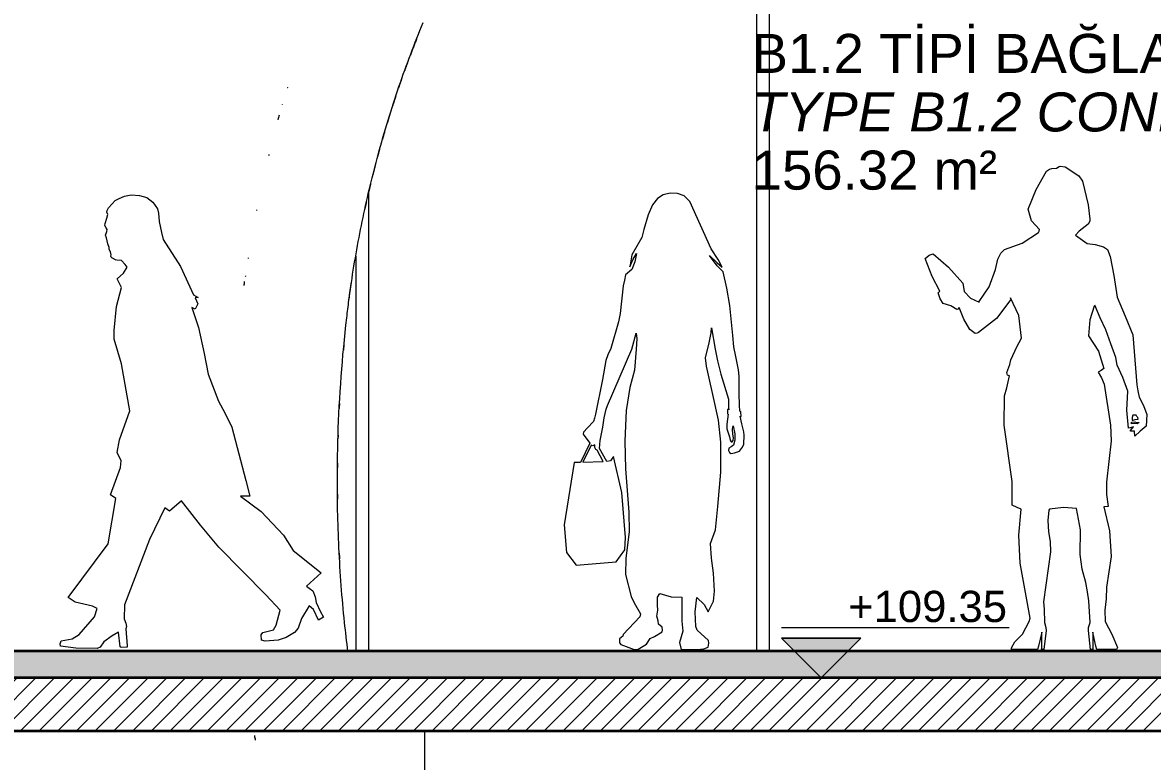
# Model space of a CAD drawing. Header units: centimetres. Extents: x -15511 to 6948, y 9649 to 14173.
# Drawn here: x 1644 to 2070.9, y 10903.4 to 11182.6 of the extents above; entities that cross this region are included whole.
import ezdxf

# ---------------------------------------------------------------- set-up
doc = ezdxf.new("R2010")
doc.units = ezdxf.units.CM
doc.header["$LTSCALE"] = 200
doc.linetypes.add('Dot 1mm', pattern=[0.1, 0, -0.1])
doc.linetypes.add('Overhead', pattern=[0.396875, 0.238125, -0.15875])
for name, color, linetype, lineweight in [('A-AREA-IDEN', 2, 'Continuous', 9), ('A-DETL', 90, 'Continuous', 9), ('A-FLOR', 192, 'Continuous', 9), ('A-FLOR-LEVL', 51, 'Continuous', 9), ('A-FLOR-PATT', 8, 'Continuous', 35), ('A-GENM', 13, 'Continuous', 9), ('A-GLAZ-CWMG', 51, 'Continuous', 9), ('G-ANNO-DIMS', 111, 'Continuous', 9)]:
    doc.layers.add(name, color=color, linetype=linetype, lineweight=lineweight)
doc.styles.add('Arial_2', font='arial.ttf', dxfattribs={"height": 14.752994})
doc.styles.add('Arial_4', font='arial.ttf', dxfattribs={"height": 11.802395})
doc.styles.add('Arial_I', font='ariali.ttf', dxfattribs={"height": 14.752994})
pattern_1 = [(45, (-4285.505, 12015), (-3.535534, 3.535534), [])]

# ---------------------------------------------------------------- blocks, each defined once
blk = doc.blocks.new('p1 tüneli2 - p1 tüneli-1427850-A')
at = {"layer": 'A-FLOR', "linetype": 'Overhead'}
for points in [[(1792.8, 11176.33), (1792.01, 11174.35), (1791.25, 11172.35), (1790.49, 11170.35)], [(1789.53, 11167.78), (1789.08, 11166.56), (1788.63, 11165.34), (1788.19, 11164.12)], [(1787.2, 11161.29), (1786.79, 11160.14), (1786.39, 11158.99), (1786, 11157.83)], [(1784.98, 11154.79), (1784.6, 11153.64), (1784.23, 11152.49), (1783.86, 11151.34)], [(1782.86, 11148.24), (1782.5, 11147.09), (1782.15, 11145.94), (1781.8, 11144.79)], [(1780.78, 11141.39), (1780.48, 11140.4), (1780.2, 11139.41), (1779.92, 11138.42)], [(1778.92, 11134.91), (1778.65, 11133.92), (1778.38, 11132.93), (1778.11, 11131.94)], [(1777.16, 11128.35), (1776.9, 11127.36), (1776.65, 11126.38), (1776.4, 11125.39)], [(1775.48, 11121.68), (1775.25, 11120.72), (1775.02, 11119.75), (1774.79, 11118.77)], [(1773.9, 11114.91), (1773.69, 11113.97), (1773.48, 11113.04), (1773.27, 11112.11)], [(1767.33, 11078.04), (1767.63, 11080.27), (1767.95, 11082.49), (1768.28, 11084.7)], [(1765.41, 11061.08), (1765.33, 11060.34), (1765.26, 11059.6), (1765.2, 11058.86)], [(1763.71, 11038.72), (1763.67, 11038.06), (1763.63, 11037.39), (1763.6, 11036.73)], [(1763.18, 11026.72), (1763.17, 11026.23), (1763.15, 11025.74), (1763.13, 11025.25)], [(1762.94, 11016.1), (1762.94, 11015.55), (1762.93, 11015.01), (1762.93, 11014.46)], [(1762.93, 11004.41), (1762.94, 11003.79), (1762.94, 11003.18), (1762.96, 11002.56)], [(1763.61, 10982.12), (1763.65, 10981.4), (1763.69, 10980.69), (1763.73, 10979.98)]]:
    blk.add_open_spline(points, degree=3, dxfattribs=at)
blk = doc.blocks.new('Generic Models 6 - Generic Models 8-1518993-A')
at = {"layer": 'A-GENM'}
h = blk.add_hatch(dxfattribs=at)
h.set_pattern_fill('FP_1', color=256, style=0, pattern_type=2)
h.set_pattern_definition(pattern_1)
h.paths.add_polyline_path([(2088.02, 10663.28), (2112.22, 10663.85), (2136.37, 10665.58), (2160.41, 10668.45), (2184.29, 10672.46), (2207.95, 10677.6), (2231.34, 10683.85), (2254.4, 10691.22), (2271.82, 10697.87), (2289.51, 10706.04), (2305.2, 10714.49), (2321.01, 10724.37), (2336.15, 10735.26), (2350.56, 10747.1), (2364.18, 10759.84), (2376.94, 10773.43), (2388.81, 10787.82), (2399.72, 10802.95), (2409.63, 10818.75), (2418.5, 10835.15), (2426.29, 10852.09), (2432.98, 10869.5), (2438.53, 10887.3), (2442.92, 10905.43), (2446.7, 10925.8), (2449.58, 10946.33), (2451.54, 10966.96), (2452.81, 10990.24), (2453.12, 11013.55), (2452.48, 11036.86), (2450.89, 11060.12), (2448.35, 11083.29), (2444.61, 11106.88), (2439.63, 11130.24), (2433.44, 11153.31), (2426.06, 11176.02), (2417.49, 11198.32), (2408.96, 11217.31), (2399.33, 11235.76), (2388.64, 11253.63), (2376.93, 11270.84), (2364.23, 11287.34), (2350.59, 11303.06), (2336.06, 11317.97), (2319.71, 11332.8), (2304.52, 11345.12), (2287.61, 11357.26), (2270.03, 11368.4), (2251.82, 11378.5), (2233.06, 11387.52), (2213.8, 11395.42), (2194.11, 11402.19), (2174.06, 11407.8), (2153.72, 11412.23), (2133.16, 11415.47), (2112.44, 11417.5), (2091.64, 11418.32), (2070.83, 11417.92), (2050.07, 11416.31), (2029.45, 11413.49), (2009.02, 11409.48), (1988.86, 11404.28), (1969.04, 11397.91), (1949.63, 11390.4), (1930.68, 11381.76), (1912.28, 11372.04), (1894.47, 11361.26), (1877.32, 11349.46), (1860.89, 11336.68), (1845.23, 11322.96), (1909.1, 11322.96), (1925.46, 11333.43), (1942.43, 11342.89), (1959.95, 11351.29), (1977.95, 11358.59), (1996.37, 11364.78), (2015.12, 11369.83), (2034.16, 11373.72), (2053.39, 11376.44), (2072.76, 11377.97), (2092.18, 11378.31), (2111.59, 11377.46), (2130.91, 11375.42), (2150.07, 11372.2), (2168.99, 11367.81), (2187.61, 11362.27), (2205.86, 11355.6), (2223.66, 11347.82), (2240.95, 11338.96), (2257.67, 11329.06), (2273.74, 11318.16), (2289.12, 11306.29), (2303.74, 11293.5), (2317.55, 11279.84), (2330.5, 11265.35), (2342.54, 11250.1), (2353.61, 11234.14), (2363.69, 11217.53), (2372.73, 11200.34), (2380.7, 11182.62), (2387.65, 11164.64), (2393.76, 11146.36), (2399.01, 11127.81), (2403.41, 11109.04), (2406.93, 11090.09), (2409.57, 11071), (2411.89, 11045.78), (2413.02, 11020.49), (2412.94, 10995.17), (2411.65, 10969.88), (2410.01, 10952.4), (2407.66, 10935), (1727.93, 10935), (1729.47, 10924.98), (1731.22, 10915), (2380.05, 10915), (2380.05, 10847.85), (2371.59, 10833.1), (2362.13, 10818.96), (2351.73, 10805.5), (2340.44, 10792.78), (2328.3, 10780.86), (2315.38, 10769.8), (2301.74, 10759.64), (2287.43, 10750.44), (2272.53, 10742.24), (2257.1, 10735.07), (2241.22, 10728.98), (2088.02, 10728.98), (2088.02, 10665.52)], flags=0)
at = {"layer": 'A-GENM', "lineweight": 25}
for p, q in [((2407.66, 10935), (1727.93, 10935)), ((1731.22, 10915), (2380.05, 10915))]:
    blk.add_line(p, q, dxfattribs=at)
at = {"layer": 'A-GENM'}
blk.add_line((1795.98, 10847.85), (1795.98, 10915), dxfattribs=at)
for points, knots in [([(1768.22, 11084.38), (1769.45, 11092.71), (1772.39, 11109.13), (1778.39, 11133.97), (1785.99, 11158.68), (1792.11, 11174.83), (1795.34, 11182.62)], [-1, -1, -1, -1, -0.766667, -0.533333, -0.266667, 0, 0, 0, 0]), ([(1764.38, 10969.88), (1763.68, 10979.33), (1762.77, 10998.23), (1762.96, 11032.12), (1764.76, 11056.31), (1766.46, 11071)], [-1, -1, -1, -1, -0.722222, -0.444444, 0, 0, 0, 0]), ([(1766.93, 10945), (1766.45, 10948.63), (1765.47, 10956.91), (1764.72, 10965.21), (1764.38, 10969.88)], [-0.7124812, -0.7124812, -0.7124812, -0.7124812, -0.4, 0, 0, 0, 0])]:
    blk.add_open_spline(points, degree=3, knots=knots, dxfattribs=at)
for points in [[(1744.04, 11158.09), (1744.02, 11158.03), (1744, 11157.97), (1743.98, 11157.91)], [(1742.11, 11151.68), (1742.09, 11151.62), (1742.07, 11151.56), (1742.05, 11151.49)], [(1740.96, 11147.68), (1740.79, 11147.08), (1740.62, 11146.47), (1740.45, 11145.86)], [(1732.37, 11111.83), (1732.36, 11111.77), (1732.35, 11111.72), (1732.34, 11111.66)], [(1766.46, 11071), (1766.72, 11073.24), (1767.27, 11077.71), (1767.89, 11082.16), (1768.22, 11084.38)], [(1767.33, 11078.04), (1767.63, 11080.27), (1767.95, 11082.49), (1768.28, 11084.7)], [(1731.57, 10913.13), (1731.68, 10912.58), (1731.79, 10912.02), (1731.89, 10911.46)]]:
    blk.add_open_spline(points, degree=3, dxfattribs=at)
blk = doc.blocks.new('Generic Models 2 - Generic Models 4-1519083-A')
at = {"layer": 'A-GENM'}
for points in [[(1737.03, 11132.82), (1736.98, 11132.64), (1736.94, 11132.46), (1736.89, 11132.27)], [(1729.18, 11093.75), (1729.17, 11093.67), (1729.16, 11093.6), (1729.15, 11093.52)], [(1727.68, 11083.29), (1727.71, 11083.53), (1727.77, 11084.01), (1727.84, 11084.48), (1727.87, 11084.72)], [(1728.17, 11086.92), (1728.16, 11086.83), (1728.15, 11086.73), (1728.13, 11086.64)]]:
    blk.add_open_spline(points, degree=3, dxfattribs=at)
blk = doc.blocks.new('Rectangular Mullion - 50 x 150mm-V9-A')
at = {"layer": 'A-GLAZ-CWMG'}
for p, q in [((1774.84, 10945), (1774.84, 11118.97)), ((1769.84, 11094.39), (1769.84, 10945))]:
    blk.add_line(p, q, dxfattribs=at)
blk = doc.blocks.new('Rectangular Mullion - 50 x 150mm-1526373-A')
at = {"layer": 'A-GLAZ-CWMG'}
for p, q in [((-11253.05, 11235), (-11248.05, 11235)), ((-11253.05, 11235), (-11253.05, 10945)), ((-11248.05, 10945), (-11248.05, 11235))]:
    blk.add_line(p, q, dxfattribs=at)
blk = doc.blocks.new('Spot Elevations - IUAS_A_SECTION_FLOOR_CONCRETE-1317280-A')
at = {"layer": 'G-ANNO-DIMS'}
blk.add_hatch(color=256, dxfattribs=at).paths.add_polyline_path([(-6011.89, 11645), (-6026.89, 11630), (-6041.89, 11645)], flags=0)
for p, q in [((-6041.89, 11649), (-5955.82, 11649)), ((-6041.89, 11645), (-6011.89, 11645)), ((-6026.89, 11630), (-6041.89, 11645)), ((-6011.89, 11645), (-6041.89, 11645)), ((-6041.89, 11645), (-6026.89, 11630)), ((-6011.89, 11645), (-6026.89, 11630)), ((-6026.89, 11630), (-6011.89, 11645))]:
    blk.add_line(p, q, dxfattribs=at)

msp = doc.modelspace()

# ---------------------------------------------------------------- hatches: boundary and pattern name
at = {"layer": 'A-FLOR-PATT', "lineweight": 9}
h = msp.add_hatch(dxfattribs=at)
h.set_pattern_fill('FP_2', color=256, style=0, pattern_type=2)
h.set_pattern_definition([(50, (-4285.505, 12015), (72.87376, -6.37607), [7.62, -83.82]), (355, (-4285.505, 12015), (-14.097, 76.42244), [6.096, -67.056]), (100.451, (-4279.43, 12014.47), (58.77696, 70.04687), [6.476, -71.236]), (46.184, (-4285.505, 12035.32), (108.4314, -16.81745), [11.43, -125.73]), (96.636, (-4276.47, 12033.92), (94.961, 98.9709), [9.714, -106.854]), (351.184, (-4285.5, 12035.32), (94.9623, 98.9702), [9.144, -100.584]), (21, (-4275.345, 12030.24), (60.64565, -40.90654), [7.62, -83.82]), (326, (-4275.345, 12030.24), (24.72083, 73.67493), [6.096, -67.056]), (71.451, (-4270.29, 12026.83), (85.3669, 32.76874), [6.476, -71.236]), (37.5, (-4285.505, 12015), (1.235525, 33.82243), [3.353, -62.89, 3.353, -64.719, -67.31]), (37.5, (-4285.505, 12015), (1.235525, 33.82243), [-134.315, 3.353, -63.957]), (7.5, (-4285.505, 12015), (26.72815, 40.07255), [3.353, -35.458, 3.353, -61.366, -25.654]), (7.5, (-4285.505, 12015), (26.72815, 40.07255), [-103.53, 3.353, -22.301]), (327.5, (-4308.16, 12015), (54.23632, -2.29212), [3.353, -22.047, 3.353, -75.895, -105.156]), (327.5, (-4308.16, 12015), (54.23632, -2.29212), [-104.648, 3.353, -101.803]), (317.5, (-4318.32, 12015), (59.25158, 10.17014), [3.353, -29.667, 3.353, -49.276, -74.676]), (317.5, (-4318.32, 12015), (59.25158, 10.17014), [-85.649, 3.353, -71.323])])
h.paths.add_polyline_path([(5363.17, 10935), (5388.02, 10935), (5388.02, 10945), (4668.02, 10945), (4668.02, 10935), (5320.31, 10935)], flags=0)
h.paths.add_polyline_path([(-14311.98, 10935), (-11851.98, 10935), (-11851.98, 10945), (-14311.98, 10945)], flags=0)
h.paths.add_polyline_path([(4634.46, 10935), (4648.02, 10935), (4648.02, 10945), (2928.02, 10945), (2928.02, 10935), (4591.59, 10935)], flags=0)
h.paths.add_polyline_path([(-11331.63, 10935), (-9952.98, 10935), (-9952.98, 10945), (-11331.63, 10945)], flags=0)
h.paths.add_polyline_path([(2405.44, 10935), (2407.66, 10935), (2407.66, 10945), (1078.02, 10945), (1078.02, 10935), (2233.98, 10935)], flags=0)
h.paths.add_polyline_path([(-6661.98, 10935), (-5501.98, 10935), (-5501.98, 10945), (-6661.98, 10945)], flags=0)
h.paths.add_polyline_path([(-852.36, 10935), (-811.98, 10935), (-811.98, 10945), (-5141.98, 10945), (-5141.98, 10935), (-938.09, 10935)], flags=0)
h = msp.add_hatch(dxfattribs=at)
h.set_pattern_fill('FP_1', color=256, style=0, pattern_type=2)
h.set_pattern_definition(pattern_1)
h.paths.add_polyline_path([(-14311.98, 10915), (-11851.98, 10915), (-11851.98, 10935), (-14311.98, 10935)], flags=0)
h.paths.add_polyline_path([(5363.17, 10915), (5388.02, 10915), (5388.02, 10935), (2928.02, 10935), (2928.02, 10915), (5320.31, 10915)], flags=0)
h.paths.add_polyline_path([(-11331.63, 10915), (-9952.98, 10915), (-9952.98, 10935), (-11331.63, 10935)], flags=0)
h.paths.add_polyline_path([(2405.44, 10915), (2407.66, 10915), (2407.66, 10935), (1078.02, 10935), (1078.02, 10915), (2233.98, 10915)], flags=0)
h.paths.add_polyline_path([(-6811.98, 10915), (-661.98, 10915), (-661.98, 10935), (-6811.98, 10935)], flags=0)

# ---------------------------------------------------------------- linework, layer by layer
at = {"layer": 'A-DETL'}
for p, q in [((2030.85, 11126.41), (2032.03, 11127.23)), ((2032.03, 11127.23), (2032.86, 11127.45)), ((2032.86, 11127.45), (2034.65, 11127.54)), ((2034.65, 11127.54), (2035.74, 11128.19)), ((2035.74, 11128.19), (2036.12, 11128.31)), ((2036.12, 11128.31), (2038, 11128.07)), ((2038, 11128.07), (2043.16, 11124.7)), ((2026.96, 11119.57), (2030.85, 11126.41)), ((2043.16, 11124.7), (2044.52, 11122.75)), ((2044.52, 11122.75), (2046.59, 11113.69)), ((1888.68, 11118.1), (1886.01, 11117.52)), ((1891.42, 11117.99), (1888.68, 11118.1)), ((2023.92, 11112.13), (2026.96, 11119.57)), ((1676.48, 11112.66), (1677.75, 11114.08)), ((1677.75, 11114.08), (1678.92, 11115.32)), ((1678.92, 11115.32), (1680.44, 11116.14)), ((1680.44, 11116.14), (1682.41, 11117.01)), ((1682.41, 11117.01), (1685, 11117.56)), ((1685, 11117.56), (1688.12, 11117.31)), ((1688.12, 11117.31), (1690.9, 11116.56)), ((1690.9, 11116.56), (1693.21, 11114.78)), ((1693.21, 11114.78), (1694.94, 11112.28)), ((1883.9, 11116.19), (1882.04, 11113.71)), ((1886.01, 11117.52), (1883.9, 11116.19)), ((1893.95, 11117.13), (1891.42, 11117.99)), ((1896.17, 11115.05), (1893.95, 11117.13)), ((1904.15, 11097.06), (1896.17, 11115.05)), ((1675.81, 11108.7), (1676.12, 11110.06)), ((1675.84, 11110.93), (1675.92, 11111.58)), ((1676.12, 11110.06), (1675.84, 11110.93)), ((1675.92, 11111.58), (1676.48, 11112.66)), ((1694.94, 11112.28), (1695.32, 11110.64)), ((1695.32, 11110.64), (1695.59, 11107.46)), ((1880.36, 11109.96), (1878.71, 11104.46)), ((1882.04, 11113.71), (1880.36, 11109.96)), ((2025.18, 11107.64), (2023.92, 11112.13)), ((2046.59, 11113.69), (2047.23, 11108.34)), ((1675.1, 11105.95), (1675.14, 11106.66)), ((1675.58, 11105.02), (1675.1, 11105.95)), ((1675.14, 11106.66), (1675.81, 11108.7)), ((1695.59, 11107.46), (1696.39, 11103.26)), ((2028.25, 11104.4), (2025.18, 11107.64)), ((2046.67, 11106.48), (2043.19, 11103.82)), ((2047.23, 11107.63), (2046.67, 11106.48)), ((2047.23, 11108.34), (2047.23, 11107.63)), ((1675.3, 11102.34), (1675.74, 11103.61)), ((1675.66, 11101.29), (1675.3, 11102.34)), ((1675.95, 11104.38), (1675.58, 11105.02)), ((1676.11, 11099.06), (1675.66, 11101.29)), ((1675.74, 11103.61), (1675.95, 11104.38)), ((1696.39, 11103.26), (1697.14, 11100.63)), ((1877.92, 11101.36), (1874.22, 11094.8)), ((1878.71, 11104.46), (1877.92, 11101.36)), ((2021.64, 11099.3), (2027.89, 11103.35)), ((2027.89, 11103.35), (2028.11, 11103.75)), ((2028.11, 11103.75), (2028.25, 11104.4)), ((2043.19, 11103.82), (2041.9, 11102.31)), ((2041.9, 11102.31), (2046.21, 11099.09)), ((1676.66, 11097.63), (1676.11, 11099.06)), ((1676.67, 11096.8), (1676.66, 11097.63)), ((1677.23, 11096.01), (1676.67, 11096.8)), ((1697.14, 11100.63), (1703.6, 11090.44)), ((1906.76, 11093.11), (1904.15, 11097.06)), ((2013.58, 11095.52), (2015.04, 11096.86)), ((2015.04, 11096.86), (2021.64, 11099.3)), ((2046.21, 11099.09), (2049.24, 11098.8)), ((2049.24, 11098.8), (2052.41, 11097.85)), ((2052.41, 11097.85), (2053.94, 11096.91)), ((2053.94, 11096.91), (2055, 11094.16)), ((1677.42, 11094.89), (1677.23, 11096.01)), ((1677.34, 11094.35), (1677.42, 11094.89)), ((1677.39, 11093.96), (1677.34, 11094.35)), ((1677.74, 11093.68), (1677.39, 11093.96)), ((1679.34, 11092.82), (1677.74, 11093.68)), ((1681.35, 11092.74), (1679.4, 11092.8)), ((1682.69, 11091.14), (1681.35, 11092.74)), ((1874.22, 11094.8), (1873.5, 11090.3)), ((1873.5, 11090.3), (1874.53, 11092.99)), ((1874.53, 11092.99), (1875.92, 11095.4)), ((1875.92, 11095.4), (1875.37, 11092.14)), ((1906.38, 11090.69), (1903.57, 11094.63)), ((1903.57, 11094.63), (1906.31, 11092)), ((1908.32, 11090.15), (1906.76, 11093.11)), ((1985.07, 11093.45), (1986.53, 11094.75)), ((1987.7, 11086.64), (1985.07, 11093.45)), ((1986.53, 11094.75), (1988.13, 11095.22)), ((1988.13, 11095.22), (1993.9, 11090.18)), ((2011.63, 11089.36), (2012.49, 11093.26)), ((2012.49, 11093.26), (2013.58, 11095.52)), ((2055, 11094.16), (2056.36, 11086.99)), ((1682.13, 11087.91), (1683.49, 11090.14)), ((1683.49, 11090.14), (1682.69, 11091.14)), ((1703.6, 11090.44), (1708.57, 11079.76)), ((1874.21, 11089.36), (1871.86, 11087.28)), ((1875.37, 11092.14), (1874.21, 11089.36)), ((1906.31, 11092), (1908.32, 11090.15)), ((1908.76, 11088.36), (1906.38, 11090.69)), ((1910.09, 11082.2), (1908.76, 11088.36)), ((1993.9, 11090.18), (1999.27, 11084.17)), ((2009.18, 11082.76), (2011.63, 11089.36)), ((1679.67, 11085.74), (1682.13, 11087.91)), ((1681.38, 11082.53), (1679.67, 11085.74)), ((1871.39, 11085.24), (1870.92, 11083.17)), ((1871.86, 11087.28), (1871.39, 11085.24)), ((1990.58, 11081.1), (1987.7, 11086.64)), ((1999.27, 11084.17), (1999.77, 11081.03)), ((2056.36, 11086.99), (2057.59, 11078.86)), ((1679.48, 11075.38), (1681.38, 11082.53)), ((1708.57, 11079.76), (1710.25, 11078.76)), ((1870.92, 11083.17), (1869.8, 11072.65)), ((1911.21, 11075.73), (1910.09, 11082.2)), ((1989.99, 11080.43), (1990.58, 11081.1)), ((1990.75, 11078.18), (1989.99, 11080.43)), ((1999.77, 11081.03), (2002.12, 11078.46)), ((2005.39, 11077.26), (2009.18, 11082.76)), ((1678.56, 11066.29), (1679.48, 11075.38)), ((1710.25, 11078.76), (1709.12, 11078.65)), ((1709.12, 11078.65), (1710.17, 11076.36)), ((1710.17, 11076.36), (1709.12, 11074.37)), ((1912.31, 11064.37), (1911.21, 11075.73)), ((1991.82, 11076.43), (1990.75, 11078.18)), ((1994.69, 11075.55), (1991.82, 11076.43)), ((1997.02, 11074.21), (1994.69, 11075.55)), ((2002.12, 11078.46), (2005.41, 11076.94)), ((2005.41, 11076.94), (2005.39, 11077.26)), ((2017.39, 11077.99), (2011.97, 11070.84)), ((2020.38, 11071.95), (2017.35, 11078.62)), ((2017.35, 11078.62), (2017.39, 11077.99)), ((2048.93, 11075.48), (2047.28, 11070.33)), ((2051.18, 11071.08), (2049.22, 11075.82)), ((2057.59, 11078.86), (2060.63, 11071.71)), ((1709.12, 11074.37), (1707.9, 11074.88)), ((1707.9, 11074.88), (1710.42, 11067.33)), ((1869.8, 11072.65), (1869.21, 11069.55)), ((1997.42, 11074.25), (1997.02, 11074.21)), ((1997.93, 11074.9), (1997.42, 11074.25)), ((1999.71, 11070.49), (1997.93, 11074.9)), ((2021.46, 11063.34), (2020.38, 11071.95)), ((2053.28, 11066.55), (2051.18, 11071.08)), ((2060.63, 11071.71), (2063.53, 11064.65)), ((1710.42, 11067.33), (1712.6, 11057.59)), ((1869.21, 11069.55), (1866.31, 11059.43)), ((1904.17, 11065.37), (1904.24, 11067.3)), ((1904.24, 11067.3), (1905.66, 11059.14)), ((2001.93, 11066.58), (1999.71, 11070.49)), ((2011.97, 11070.84), (2005.16, 11065.51)), ((2047.28, 11070.33), (2046.76, 11064.25)), ((1678.55, 11062.92), (1678.56, 11066.29)), ((1681.37, 11053.62), (1678.55, 11062.92)), ((1874.25, 11059.23), (1875.85, 11065.2)), ((1875.85, 11065.2), (1876.03, 11063.09)), ((1876.03, 11063.09), (1875.87, 11059.24)), ((1903.42, 11061.63), (1904.17, 11065.37)), ((1912.76, 11060.13), (1912.31, 11064.37)), ((2002.91, 11065.86), (2001.93, 11066.58)), ((2003.92, 11065.12), (2002.91, 11065.86)), ((2004.68, 11065.26), (2003.92, 11065.12)), ((2005.16, 11065.51), (2004.68, 11065.26)), ((2019.64, 11060.13), (2021.46, 11063.34)), ((2046.76, 11064.25), (2050.57, 11058.49)), ((2055.22, 11061.21), (2053.28, 11066.55)), ((2063.53, 11064.65), (2064.34, 11055.16)), ((1864.99, 11037.94), (1874.25, 11059.23)), ((1866.31, 11059.43), (1865.13, 11057)), ((1875.87, 11059.24), (1875.14, 11051.2)), ((1902.02, 11055.95), (1903.42, 11061.63)), ((1905.66, 11059.14), (1906.59, 11054.79)), ((1913.44, 11056.41), (1912.76, 11060.13)), ((2017.36, 11055.11), (2019.64, 11060.13)), ((2050.57, 11058.49), (2052.58, 11051.93)), ((2057.09, 11056.01), (2055.22, 11061.21)), ((1712.6, 11057.59), (1714.04, 11049.71)), ((1864.34, 11054.91), (1863.15, 11047.76)), ((1865.13, 11057), (1864.34, 11054.91)), ((1902.38, 11052.78), (1902.02, 11055.95)), ((1906.59, 11054.79), (1907.77, 11049.78)), ((1914.52, 11051.35), (1913.44, 11056.41)), ((2016.99, 11053.44), (2017.36, 11055.11)), ((2057.58, 11053.19), (2057.09, 11056.01)), ((2064.34, 11055.16), (2065.01, 11045.72)), ((1684.44, 11035.94), (1681.37, 11053.62)), ((1714.04, 11049.71), (1718.04, 11039.52)), ((1875.14, 11051.2), (1873.48, 11044.73)), ((1903.48, 11048.19), (1902.38, 11052.78)), ((1907.77, 11049.78), (1910.68, 11040.35)), ((1914.75, 11049), (1914.52, 11051.35)), ((2015.92, 11050.32), (2016.99, 11053.44)), ((2016.17, 11049.42), (2015.92, 11050.32)), ((2051.56, 11051.19), (2050.45, 11050.53)), ((2050.45, 11050.53), (2051.71, 11048.42)), ((2052.58, 11051.93), (2051.56, 11051.19)), ((2059.76, 11048.47), (2057.58, 11053.19)), ((1863.15, 11047.76), (1860.41, 11034.57)), ((1904.86, 11042), (1903.48, 11048.19)), ((1914.71, 11042.4), (1914.75, 11049)), ((2015.89, 11044.63), (2016.94, 11049.12)), ((2016.94, 11049.12), (2016.17, 11049.42)), ((2051.71, 11048.42), (2052.64, 11045.91)), ((2052.64, 11045.91), (2055.11, 11030.49)), ((2061.67, 11043.3), (2059.76, 11048.47)), ((2065.01, 11045.72), (2065.4, 11043.5)), ((1873.48, 11044.73), (1872.04, 11035.99)), ((1906.98, 11032.33), (1904.86, 11042)), ((1914.86, 11038), (1914.71, 11042.4)), ((2014.92, 11030.49), (2015.05, 11041.58)), ((2015.05, 11041.58), (2015.89, 11044.63)), ((2061.2, 11036.18), (2061.67, 11043.3)), ((2065.4, 11043.5), (2065.93, 11041.02)), ((1718.04, 11039.52), (1720.42, 11035.19)), ((1864.5, 11036.46), (1864.99, 11037.94)), ((1910.68, 11040.35), (1910.72, 11036.46)), ((1915.01, 11035.7), (1914.86, 11038)), ((2065.93, 11041.02), (2067.56, 11037.87)), ((2067.56, 11037.87), (2068.86, 11034.54)), ((1680.59, 11024.9), (1684.44, 11035.94)), ((1720.42, 11035.19), (1723.01, 11029.77)), ((1860.07, 11033.15), (1859.72, 11031.88)), ((1860.41, 11034.57), (1860.07, 11033.15)), ((1863.26, 11029.66), (1863.78, 11033.29)), ((1863.78, 11033.29), (1864.5, 11036.46)), ((1872.04, 11035.99), (1871.55, 11024.39)), ((1910.57, 11034.65), (1910.11, 11030.87)), ((1910.72, 11036.46), (1910.35, 11036.43)), ((1910.35, 11036.43), (1910.39, 11034.63)), ((1910.72, 11036.46), (1911.09, 11036.49)), ((1911.03, 11036.47), (1910.72, 11036.46)), ((1915.33, 11035.5), (1915.01, 11035.7)), ((1915.8, 11030.96), (1915.19, 11033.92)), ((1915.19, 11033.92), (1915.53, 11033.76)), ((1915.53, 11033.76), (1915.33, 11035.5)), ((2061.89, 11029.36), (2061.2, 11036.18)), ((2063.33, 11033.39), (2063.29, 11032.3)), ((2063.49, 11034.22), (2063.33, 11033.39)), ((2064.76, 11034.29), (2063.49, 11034.22)), ((2063.61, 11032.32), (2064.39, 11032.64)), ((2064.39, 11032.64), (2065.48, 11032.75)), ((2065.08, 11033.8), (2064.76, 11034.29)), ((2065.45, 11033.38), (2065.08, 11033.8)), ((2065.48, 11032.75), (2065.45, 11033.38)), ((2068.86, 11034.54), (2068.5, 11030.09)), ((1723.01, 11029.77), (1728.27, 11009.53)), ((1857.5, 11029.47), (1855.91, 11027.8)), ((1859.72, 11031.88), (1857.5, 11029.47)), ((1862.25, 11024.64), (1863.26, 11029.66)), ((1907.83, 11024.07), (1906.98, 11032.33)), ((1910.11, 11030.87), (1910.09, 11029.1)), ((1910.09, 11029.1), (1911.05, 11026.11)), ((1912.23, 11029.02), (1912.5, 11030.22)), ((1912.33, 11027.08), (1912.23, 11029.02)), ((1912.5, 11030.22), (1913.1, 11027.16)), ((1916.55, 11028.01), (1915.8, 11030.96)), ((2017.96, 11009.12), (2014.92, 11030.49)), ((2055.11, 11030.49), (2055.28, 11024.49)), ((2062.52, 11029.43), (2061.89, 11029.36)), ((2063.76, 11029.8), (2062.52, 11029.43)), ((2062.58, 11028.46), (2063.76, 11029.8)), ((2062.6, 11028.14), (2062.58, 11028.46)), ((2063.02, 11031.65), (2064.28, 11031.73)), ((2063.06, 11031.02), (2063.02, 11031.65)), ((2064.32, 11031.1), (2063.06, 11031.02)), ((2063.29, 11032.3), (2063.61, 11032.32)), ((2064.28, 11031.73), (2064.94, 11031.51)), ((2065.16, 11030.96), (2064.32, 11031.1)), ((2064.94, 11031.51), (2065.88, 11031.51)), ((2065.88, 11031.51), (2065.16, 11030.96)), ((2068.5, 11030.09), (2066.31, 11028.24)), ((1679.73, 11020.1), (1680.59, 11024.9)), ((1855.91, 11027.8), (1855.85, 11027.11)), ((1855.85, 11027.11), (1858.33, 11023.65)), ((1861.96, 11021.66), (1862.25, 11024.64)), ((1871.55, 11024.39), (1871.76, 11014.02)), ((1911.05, 11026.11), (1911.38, 11024.79)), ((1911.38, 11024.79), (1911.74, 11024.19)), ((1911.74, 11024.19), (1912.12, 11024.14)), ((1912.12, 11024.14), (1912.51, 11024.72)), ((1912.64, 11025.69), (1912.33, 11027.08)), ((1912.51, 11024.72), (1912.64, 11025.69)), ((1913.15, 11024.74), (1912.56, 11022.93)), ((1913.1, 11027.16), (1913.15, 11024.74)), ((1916.49, 11023.29), (1916.65, 11026.66)), ((1916.65, 11026.66), (1916.55, 11028.01)), ((2055.28, 11024.49), (2053.63, 11008.89)), ((2064.18, 11028.24), (2062.6, 11028.14)), ((2064.29, 11026.34), (2064.18, 11028.24)), ((2066.31, 11028.24), (2064.29, 11026.34)), ((1681.24, 11016.99), (1679.73, 11020.1)), ((1858.33, 11023.65), (1854.74, 11016.4)), ((1858.85, 11022.93), (1855.73, 11016.44)), ((1859.51, 11022.62), (1858.85, 11022.93)), ((1860.22, 11023.07), (1859.51, 11022.62)), ((1860.26, 11022.05), (1860.22, 11023.07)), ((1860.58, 11021.26), (1860.26, 11022.05)), ((1861.14, 11021.02), (1860.58, 11021.26)), ((1863.31, 11016.74), (1861.14, 11021.02)), ((1864.73, 11016.8), (1861.96, 11021.66)), ((1907.83, 11012.65), (1907.83, 11024.07)), ((1910.79, 11021.75), (1910.74, 11020.84)), ((1910.74, 11020.84), (1911.12, 11020.09)), ((1911.69, 11022.28), (1910.79, 11021.75)), ((1911.12, 11020.09), (1911.73, 11019.76)), ((1912.56, 11022.93), (1911.69, 11022.28)), ((1911.73, 11019.76), (1912.94, 11020.02)), ((1912.94, 11020.02), (1914.86, 11020.64)), ((1914.86, 11020.64), (1915.98, 11022.15)), ((1915.98, 11022.15), (1916.49, 11023.29)), ((1680.98, 11014.52), (1681.24, 11016.99)), ((1852.45, 11016.31), (1848.68, 10992.75)), ((1854.74, 11016.4), (1852.45, 11016.31)), ((1855.73, 11016.44), (1863.31, 11016.74)), ((1866.18, 11017.04), (1864.73, 11016.8)), ((1867.32, 11018.64), (1866.18, 11017.04)), ((1870.39, 11005.05), (1867.32, 11018.64)), ((1677.17, 11004.08), (1680.98, 11014.52)), ((1871.76, 11014.02), (1873.08, 10997.56)), ((1906.66, 10999.72), (1907.83, 11012.65)), ((1728.27, 11009.53), (1729.78, 11003.67)), ((2017.96, 11000.23), (2017.96, 11009.12)), ((2053.63, 11008.89), (2053.63, 11004.26)), ((1676.33, 10985.58), (1679.14, 11002.76)), ((1679.14, 11002.76), (1677.17, 11004.08)), ((1729.78, 11003.67), (1726.32, 11003.58)), ((1726.32, 11003.58), (1734.17, 10997.86)), ((1871.84, 10987.98), (1870.39, 11005.05)), ((2053.63, 11004.26), (2054.19, 10999.73)), ((1697.66, 10999.21), (1691.87, 10987.23)), ((1699.49, 10998.01), (1697.66, 10999.21)), ((1704.03, 11001.93), (1699.49, 10998.01)), ((1711.14, 10992.68), (1704.03, 11001.93)), ((1905.75, 10990.96), (1906.66, 10999.72)), ((2019.84, 10999.4), (2017.96, 11000.23)), ((2021.29, 10998.67), (2019.84, 10999.4)), ((2020.49, 10988.91), (2021.29, 10998.67)), ((2032.07, 10998.7), (2031.77, 10998.36)), ((2037.38, 10999.32), (2032.07, 10998.7)), ((2042.19, 10999), (2037.38, 10999.32)), ((2043.69, 10990.85), (2042.19, 10999)), ((2054.19, 10999.73), (2052.61, 10999.64)), ((2052.61, 10999.64), (2054.69, 10990.57)), ((1734.17, 10997.86), (1742.59, 10988.92)), ((1873.08, 10997.56), (1873.22, 10990.32)), ((2031.77, 10998.36), (2031.43, 10994.42)), ((2031.43, 10994.42), (2031.64, 10990.11)), ((1718.13, 10984.36), (1711.14, 10992.68)), ((1848.68, 10992.75), (1849.5, 10982.29)), ((1873.22, 10990.32), (1871.93, 10980.09)), ((1903.93, 10985.69), (1905.75, 10990.96)), ((2031.64, 10990.11), (2032.33, 10986.54)), ((2043.57, 10981.65), (2043.69, 10990.85)), ((2054.69, 10990.57), (2055.35, 10980.79)), ((1691.87, 10987.23), (1682.42, 10962.52)), ((1742.59, 10988.92), (1746.26, 10983.11)), ((1871.58, 10983.35), (1871.84, 10987.98)), ((1904.26, 10980.2), (1903.93, 10985.69)), ((2020.95, 10978.37), (2020.49, 10988.91)), ((2032.33, 10986.54), (2032.42, 10982.55)), ((1661.12, 10965.3), (1676.33, 10985.58)), ((1735.89, 10966.4), (1718.13, 10984.36)), ((1746.26, 10983.11), (1756.77, 10974.7)), ((1849.5, 10982.29), (1853.18, 10977.54)), ((1868.21, 10978.79), (1871.58, 10983.35)), ((2032.42, 10982.55), (2029.77, 10963.69)), ((2044.41, 10976.08), (2043.57, 10981.65)), ((1853.18, 10977.54), (1868.21, 10978.79)), ((1871.93, 10980.09), (1871.77, 10973.97)), ((1905.11, 10974.49), (1904.26, 10980.2)), ((2024.77, 10957.58), (2020.95, 10978.37)), ((2055.35, 10980.79), (2054.46, 10975.02)), ((1756.77, 10974.7), (1751.24, 10969.64)), ((1871.77, 10973.97), (1873.88, 10965.69)), ((1905.43, 10967.69), (1905.11, 10974.49)), ((2045.81, 10971.01), (2044.41, 10976.08)), ((2054.46, 10975.02), (2053.52, 10969.26)), ((1751.24, 10969.64), (1752.24, 10968.91)), ((1752.24, 10968.91), (1753.64, 10967.84)), ((2046.37, 10967.46), (2045.81, 10971.01)), ((2053.52, 10969.26), (2053.48, 10964.82)), ((1663.78, 10963.63), (1661.12, 10965.3)), ((1741.35, 10960.58), (1735.89, 10966.4)), ((1753.64, 10967.84), (1754.53, 10965.57)), ((1754.53, 10965.57), (1754.96, 10963.5)), ((1873.88, 10965.69), (1875.07, 10963.26)), ((1883.83, 10962.42), (1883.91, 10965.47)), ((1883.91, 10965.47), (1884.77, 10966.81)), ((1884.77, 10966.81), (1889.05, 10965.61)), ((1889.05, 10965.61), (1893.12, 10965.52)), ((1893.12, 10965.52), (1893.11, 10956.44)), ((1898.13, 10959.88), (1898.79, 10965.38)), ((1898.79, 10965.38), (1901.58, 10962.64)), ((1905.11, 10963.95), (1905.43, 10967.69)), ((2046.86, 10964.1), (2046.37, 10967.46)), ((2053.48, 10964.82), (2052.91, 10960.55)), ((1670.35, 10962), (1663.78, 10963.63)), ((1672.2, 10961.17), (1670.35, 10962)), ((1671.17, 10958.05), (1672.2, 10961.17)), ((1682.42, 10962.52), (1682.4, 10957.25)), ((1739.82, 10954.93), (1741.35, 10960.58)), ((1752.25, 10962.2), (1749.3, 10957.44)), ((1753.89, 10960.8), (1752.25, 10962.2)), ((1755.76, 10956.82), (1753.89, 10960.8)), ((1754.96, 10963.5), (1756.53, 10959.96)), ((1875.07, 10963.26), (1877.42, 10959.14)), ((1883.63, 10958.34), (1884.07, 10960.56)), ((1884.07, 10960.56), (1883.83, 10962.42)), ((1901.58, 10962.64), (1903.08, 10959.89)), ((1903.08, 10959.89), (1905.11, 10963.95)), ((2029.77, 10963.69), (2030.05, 10960.99)), ((2030.05, 10960.99), (2030.08, 10955.89)), ((2047.37, 10955.89), (2046.86, 10964.1)), ((2052.91, 10960.55), (2053.05, 10956.24)), ((1665.3, 10951.32), (1671.17, 10958.05)), ((1682.4, 10957.25), (1683.03, 10955.67)), ((1749.3, 10957.44), (1748.05, 10953.77)), ((1757.64, 10957.87), (1755.76, 10956.82)), ((1756.53, 10959.96), (1757.64, 10957.87)), ((1877.17, 10957.98), (1870.9, 10951.37)), ((1877.42, 10959.14), (1877.17, 10957.98)), ((1884.15, 10956.48), (1883.63, 10958.34)), ((1884.22, 10955.28), (1884.15, 10956.48)), ((1893.11, 10956.44), (1893.48, 10952.59)), ((1898.42, 10954.39), (1898.13, 10959.88)), ((2021.82, 10951.5), (2024.4, 10956.24)), ((2024.4, 10956.24), (2024.77, 10957.58)), ((2030.08, 10955.89), (2030.65, 10953.95)), ((2046.8, 10953.95), (2047.37, 10955.89)), ((2053.05, 10956.24), (2055.62, 10951.5)), ((1680.21, 10952.28), (1677.79, 10950.83)), ((1680.85, 10946.66), (1680.21, 10952.28)), ((1683.2, 10954.37), (1682.98, 10953.45)), ((1682.98, 10953.45), (1683.43, 10947.13)), ((1683.03, 10955.67), (1683.2, 10954.37)), ((1734.06, 10951.18), (1734.75, 10952.16)), ((1734.75, 10952.16), (1738.72, 10953.07)), ((1738.72, 10953.07), (1739.82, 10954.93)), ((1746.66, 10952.07), (1743.58, 10950.24)), ((1748.05, 10953.77), (1746.66, 10952.07)), ((1882.76, 10950.64), (1885.64, 10952.36)), ((1885.7, 10954.14), (1884.22, 10955.28)), ((1885.64, 10952.36), (1885.73, 10952.99)), ((1885.73, 10952.99), (1885.7, 10954.14)), ((1893.48, 10952.59), (1892.15, 10948.35)), ((1898.89, 10952.93), (1898.42, 10954.39)), ((1903.15, 10949.14), (1898.89, 10952.93)), ((2018.87, 10948.62), (2021.82, 10951.5)), ((2029.08, 10952.28), (2027.86, 10946.9)), ((2029.08, 10945.7), (2029.08, 10952.28)), ((2030.71, 10952.84), (2029.93, 10945.7)), ((2030.65, 10953.95), (2030.71, 10952.84)), ((2046.73, 10952.84), (2046.8, 10953.95)), ((2047.52, 10945.7), (2046.73, 10952.84)), ((2049.59, 10946.9), (2048.37, 10952.28)), ((2048.37, 10952.28), (2048.37, 10945.7)), ((2055.62, 10951.5), (2057.77, 10946.39)), ((1658.15, 10947.83), (1658.54, 10948.93)), ((1658.23, 10946.96), (1658.15, 10947.83)), ((1658.54, 10948.93), (1662.75, 10949.75)), ((1662.75, 10949.75), (1665.3, 10951.32)), ((1674.72, 10948.61), (1673.33, 10946.59)), ((1677.79, 10950.83), (1674.72, 10948.61)), ((1734.2, 10949.21), (1734.06, 10951.18)), ((1735.57, 10948.87), (1734.2, 10949.21)), ((1740.59, 10949.18), (1735.57, 10948.87)), ((1743.58, 10950.24), (1740.59, 10949.18)), ((1870.79, 10950.74), (1869.54, 10949.67)), ((1869.54, 10949.67), (1869.54, 10948.15)), ((1869.54, 10948.15), (1870, 10947.57)), ((1870, 10947.57), (1875.11, 10945.7)), ((1870.9, 10951.37), (1870.79, 10950.74)), ((1876.64, 10945.75), (1879.76, 10947.65)), ((1879.76, 10947.65), (1881.16, 10949.86)), ((1881.16, 10949.86), (1882.76, 10950.64)), ((1892.15, 10948.35), (1892.83, 10945.7)), ((1902.98, 10946.61), (1903.29, 10948.14)), ((1903.29, 10948.14), (1903.15, 10949.14)), ((2017.68, 10946.37), (2018.87, 10948.62)), ((1664.05, 10946.18), (1658.23, 10946.96)), ((1672.09, 10946.1), (1664.05, 10946.18)), ((1673.33, 10946.59), (1672.09, 10946.1)), ((1681.23, 10946.46), (1680.85, 10946.66)), ((1683.48, 10946.56), (1681.23, 10946.46)), ((1683.43, 10947.13), (1683.48, 10946.56)), ((1875.11, 10945.7), (1876.64, 10945.75)), ((1892.83, 10945.7), (1898.91, 10945.7)), ((1898.91, 10945.7), (1901.35, 10945.91)), ((1901.35, 10945.91), (1902.98, 10946.61)), ((2017.68, 10945.7), (2017.68, 10946.37)), ((2027.49, 10945.7), (2017.68, 10945.7)), ((2027.86, 10946.9), (2027.49, 10945.7)), ((2029.08, 10945.7), (2028.78, 10945.7)), ((2029.93, 10945.7), (2029.08, 10945.7)), ((2048.37, 10945.7), (2047.52, 10945.7)), ((2048.37, 10945.7), (2048.66, 10945.7)), ((2049.95, 10945.7), (2049.59, 10946.9)), ((2057.36, 10945.7), (2049.95, 10945.7)), ((2057.77, 10946.39), (2057.36, 10945.7))]:
    msp.add_line(p, q, dxfattribs=at)
at = {"layer": 'A-FLOR', "lineweight": 35}
for p, q in [((2407.66, 10945), (1078.02, 10945)), ((2407.66, 10935), (1078.02, 10935)), ((1078.02, 10915), (2407.66, 10915))]:
    msp.add_line(p, q, dxfattribs=at)
at = {"layer": 'A-FLOR-LEVL', "linetype": 'Dot 1mm'}
msp.add_line((-15511.05, 10935), (6947.94, 10935), dxfattribs=at)

# ---------------------------------------------------------------- block references
at = {"layer": 'A-FLOR', "linetype": 'Overhead'}
msp.add_blockref('p1 tüneli2 - p1 tüneli-1427850-A', (0, 0), dxfattribs=at)
at = {"layer": 'A-GENM'}
for name in ['Generic Models 6 - Generic Models 8-1518993-A', 'Generic Models 2 - Generic Models 4-1519083-A']:
    msp.add_blockref(name, (0, 0), dxfattribs=at)
at = {"layer": 'A-GLAZ-CWMG'}
for name, p in [('Rectangular Mullion - 50 x 150mm-1526373-A', (13174.32, 0)), ('Rectangular Mullion - 50 x 150mm-V9-A', (0, 0))]:
    msp.add_blockref(name, p, dxfattribs=at)
at = {"layer": 'G-ANNO-DIMS'}
msp.add_blockref('Spot Elevations - IUAS_A_SECTION_FLOOR_CONCRETE-1317280-A', (7972.66, -695), dxfattribs=at)

# ---------------------------------------------------------------- texts
at = {"layer": 'A-AREA-IDEN', "char_height": 14.753, "attachment_point": 1, "line_spacing_factor": 0.938532}
for s, insert, width, style in [('B1.2 TİPİ BAĞLANTI TÜNELİ', (1919.48, 11178.34), 324.54, 'Arial_2'), ('TYPE B1.2 CONNECTION TUNNEL', (1919.48, 11156.23), 399.96, 'Arial_I'), ('156.32 m²', (1919.48, 11134.24), 110.52, 'Arial_2')]:
    msp.add_mtext(s, dxfattribs=dict(at, insert=insert, width=width, style=style))
at = {"layer": 'G-ANNO-DIMS', "insert": (1955.94, 10967.86), "char_height": 11.802, "width": 71.568, "attachment_point": 1, "line_spacing_factor": 0.938532, "style": 'Arial_4'}
msp.add_mtext('+109.35', dxfattribs=at)

doc.saveas('drawing.dxf')
